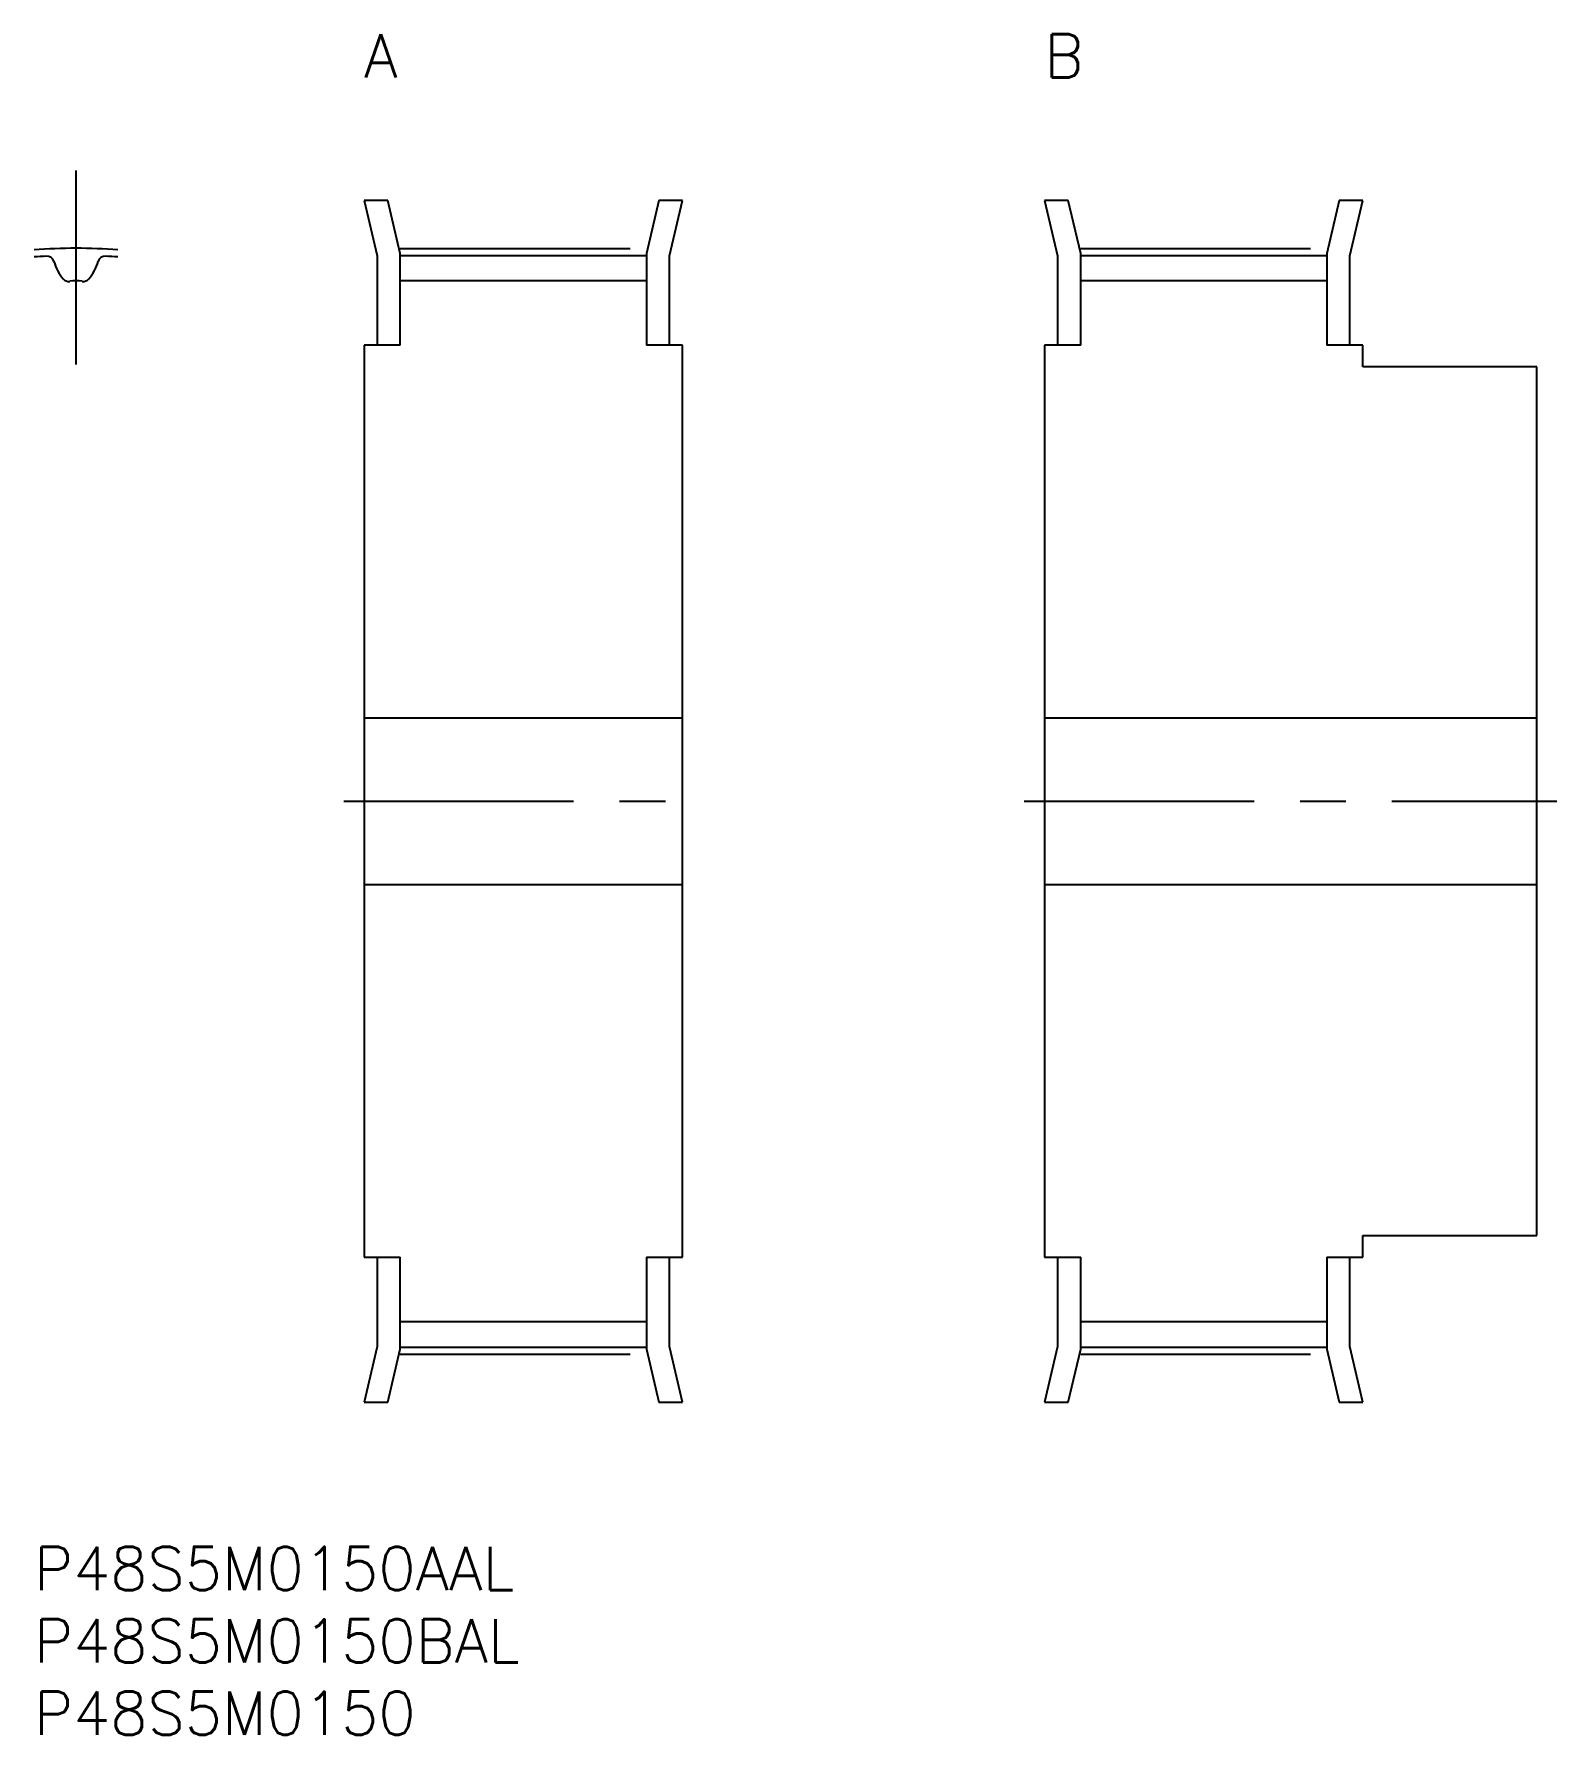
# Model space of a CAD drawing. Extents: x 0 to 105, y -13 to 104.
import ezdxf

# ---------------------------------------------------------------- set-up
doc = ezdxf.new("R2010")
doc.units = 0
doc.header["$LTSCALE"] = 0.5
doc.linetypes.add('CENTER', pattern=[50.8, 31.75, -6.35, 6.35, -6.35])
for name, color, linetype in [('MSM_CENTER', 1, 'CENTER'), ('MSM_CONTINUOUS', 7, 'CONTINUOUS'), ('MSM_PART_NUMBER', 7, 'CONTINUOUS')]:
    doc.layers.add(name, color=color, linetype=linetype)
doc.styles.get("Standard").update_dxf_attribs({"font": 'txt.shx', "height": 1, "bigfont": 'bigfont.shx'})

# ---------------------------------------------------------------- blocks, each defined once
blk = doc.blocks.new('*U37')
at = {"layer": 'MSM_PART_NUMBER'}
blk.add_text('A', height=3, dxfattribs=at).set_placement((22.8, 101.5))
blk = doc.blocks.new('*U38')
at = {"layer": 'MSM_PART_NUMBER'}
blk.add_text('B', height=3, dxfattribs=at).set_placement((69.8, 101.5))
blk = doc.blocks.new('*U39')
at = {"layer": 'MSM_PART_NUMBER'}
blk.add_text('P48S5M0150', height=3, dxfattribs=at).set_placement((0, -13))
blk = doc.blocks.new('*U40')
at = {"layer": 'MSM_PART_NUMBER'}
blk.add_text('P48S5M0150BAL', height=3, dxfattribs=at).set_placement((0, -8))
blk = doc.blocks.new('*U41')
at = {"layer": 'MSM_PART_NUMBER'}
blk.add_text('P48S5M0150AAL', height=3, dxfattribs=at).set_placement((0, -3))

msp = doc.modelspace()

# ---------------------------------------------------------------- linework, layer by layer
at = {"layer": 'MSM_CENTER'}
for p, q in [((2.9, 81.68), (2.9, 95.08)), ((25.3, 89.69), (42.3, 89.69)), ((72.3, 89.69), (89.3, 89.69)), ((21.4, 51.5), (46.2, 51.5)), ((68.4, 51.5), (105.2, 51.5)), ((25.3, 13.31), (42.3, 13.31)), ((72.3, 13.31), (89.3, 13.31))]:
    msp.add_line(p, q, dxfattribs=at)
msp.add_arc((2.9, 51.5), 38.2, 85.6448, 94.3552, dxfattribs=at)
at = {"layer": 'MSM_CONTINUOUS'}
for p, q in [((24.44, 93), (22.8, 93)), ((22.8, 93), (23.7, 89.17)), ((25.3, 89.35), (24.44, 93)), ((43.16, 93), (42.3, 89.35)), ((44.8, 93), (43.16, 93)), ((43.9, 89.17), (44.8, 93)), ((71.44, 93), (69.8, 93)), ((69.8, 93), (70.7, 89.17)), ((72.3, 89.35), (71.44, 93)), ((90.16, 93), (89.3, 89.35)), ((91.8, 93), (90.16, 93)), ((90.9, 89.17), (91.8, 93)), ((25.3, 83), (25.3, 89.35)), ((42.3, 89.35), (42.3, 83)), ((72.3, 83), (72.3, 89.35)), ((89.3, 89.35), (89.3, 83)), ((23.7, 89.17), (23.7, 83)), ((25.3, 89.21), (42.3, 89.21)), ((43.9, 83), (43.9, 89.17)), ((70.7, 89.17), (70.7, 83)), ((72.3, 89.21), (89.3, 89.21)), ((90.9, 83), (90.9, 89.17)), ((42.3, 87.44), (25.3, 87.44)), ((89.3, 87.44), (72.3, 87.44)), ((22.8, 83), (22.8, 20)), ((25.3, 83), (22.8, 83)), ((44.8, 83), (42.3, 83)), ((44.8, 20), (44.8, 83)), ((69.8, 83), (69.8, 20)), ((72.3, 83), (69.8, 83)), ((91.8, 83), (89.3, 83)), ((91.8, 81.5), (91.8, 83)), ((103.8, 81.5), (91.8, 81.5)), ((103.8, 21.5), (103.8, 81.5)), ((44.8, 57.25), (22.8, 57.25)), ((103.8, 57.25), (69.8, 57.25)), ((22.8, 45.75), (44.8, 45.75)), ((69.8, 45.75), (103.8, 45.75)), ((91.8, 20), (91.8, 21.5)), ((91.8, 21.5), (103.8, 21.5)), ((22.8, 20), (25.3, 20)), ((23.7, 20), (23.7, 13.83)), ((25.3, 13.65), (25.3, 20)), ((42.3, 20), (42.3, 13.65)), ((42.3, 20), (44.8, 20)), ((43.9, 13.83), (43.9, 20)), ((69.8, 20), (72.3, 20)), ((70.7, 20), (70.7, 13.83)), ((72.3, 13.65), (72.3, 20)), ((89.3, 20), (89.3, 13.65)), ((89.3, 20), (91.8, 20)), ((90.9, 13.83), (90.9, 20)), ((25.3, 15.56), (42.3, 15.56)), ((72.3, 15.56), (89.3, 15.56)), ((23.7, 13.83), (22.8, 10)), ((24.44, 10), (25.3, 13.65)), ((25.3, 13.79), (42.3, 13.79)), ((42.3, 13.65), (43.16, 10)), ((44.8, 10), (43.9, 13.83)), ((70.7, 13.83), (69.8, 10)), ((71.44, 10), (72.3, 13.65)), ((72.3, 13.79), (89.3, 13.79)), ((89.3, 13.65), (90.16, 10)), ((91.8, 10), (90.9, 13.83)), ((22.8, 10), (24.44, 10)), ((43.16, 10), (44.8, 10)), ((69.8, 10), (71.44, 10)), ((90.16, 10), (91.8, 10))]:
    msp.add_line(p, q, dxfattribs=at)
for centre, radius, start, end in [((2.9, 51.5), 37.71, 93.0893, 94.4107), ((0.89, 88.66), 0.5, 15.8982, 93.0893), ((4.53, 89.69), 3.28, 195.8982, 219.991), ((1.28, 89.69), 3.28, 320.009, 344.1018), ((4.91, 88.66), 0.5, 86.9107, 164.1018), ((2.9, 51.5), 37.71, 85.5893, 86.9107), ((2.4, 87.91), 0.5, 219.991, 277.6274), ((2.9, 84.17), 3.28, 82.3726, 97.6274), ((3.4, 87.91), 0.5, 262.3726, 320.009)]:
    msp.add_arc(centre, radius, start, end, dxfattribs=at)

# ---------------------------------------------------------------- block references
for name in ['*U37', '*U38', '*U41', '*U40', '*U39']:
    msp.add_blockref(name, (0, 0), dxfattribs=at)

doc.saveas('drawing.dxf')
